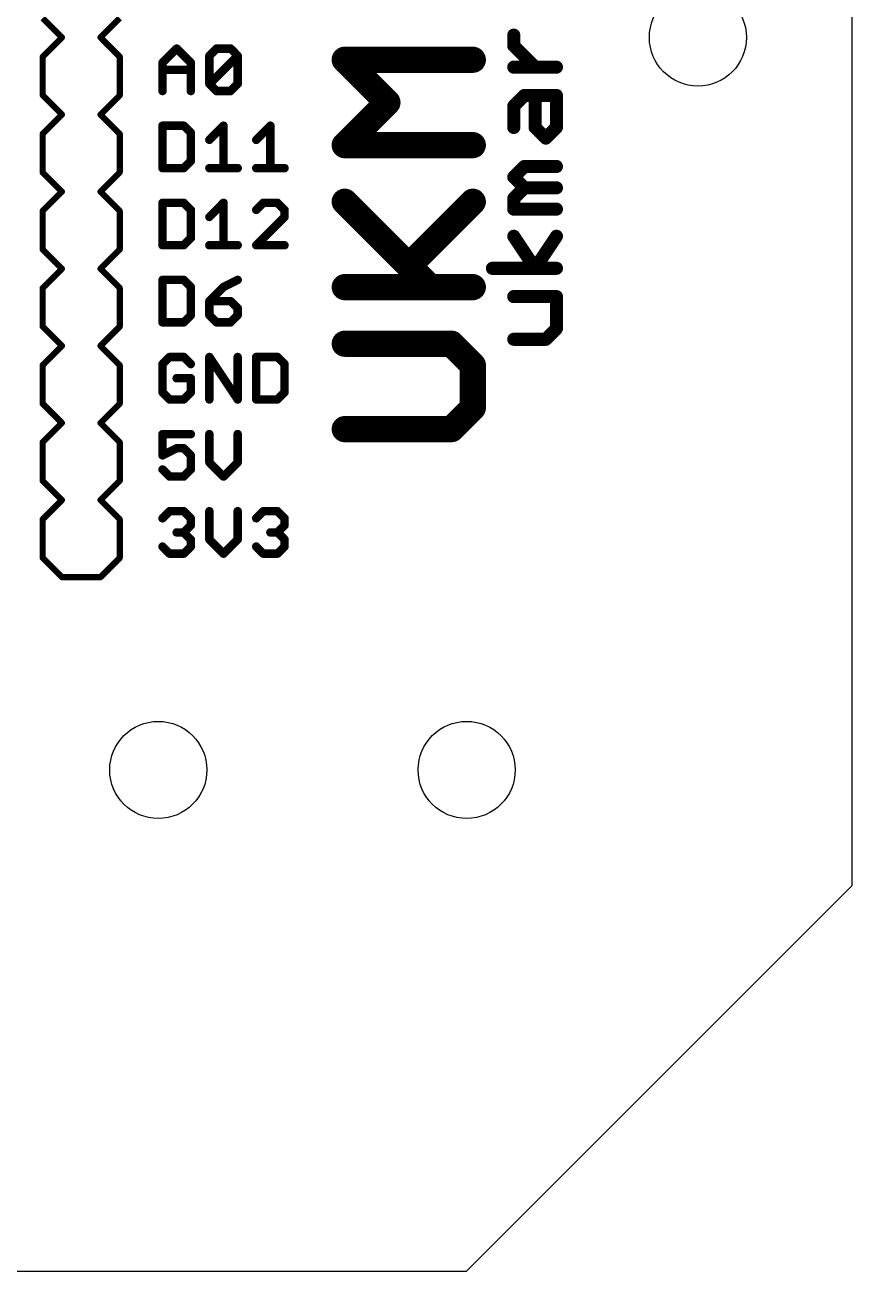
# Model space of a CAD drawing. Extents: x 0 to 99.1, y -0.2 to 81.5.
# Drawn here: x 71.81 to 99.06, y 0 to 41.05 of the extents above; entities that cross this region are included whole.
import ezdxf

# ---------------------------------------------------------------- set-up
doc = ezdxf.new("R2010")
doc.units = 0
doc.layers.add('20', color=178, linetype='CONTINUOUS')
doc.layers.add('21', color=32, linetype='CONTINUOUS')

msp = doc.modelspace()

# ---------------------------------------------------------------- linework, layer by layer
at = {"layer": '20'}
for p, q in [((99.06, 12.7), (99.06, 68.58)), ((86.36, 0), (99.06, 12.7)), ((53.34, 0), (86.36, 0))]:
    msp.add_line(p, q, dxfattribs=at)
for centre in [(93.98, 40.64), (76.2, 16.51), (86.36, 16.51)]:
    msp.add_circle(centre, 1.6, dxfattribs=at)
at = {"layer": '21'}
for points, const_width in [([(72.39, 41.275), (73.025, 40.64)], 0.2032), ([(74.295, 40.64), (74.93, 41.275)], 0.2032), ([(72.39, 40.005), (73.025, 40.64)], 0.2032), ([(74.295, 40.64), (74.93, 40.005)], 0.2032), ([(87.9124, 40.3646), (87.9124, 40.7163)], 0.4318), ([(76.3397, 39.8068), (76.8058, 40.2729)], 0.2794), ([(76.8058, 40.2729), (77.2718, 39.8068)], 0.2794), ([(77.8833, 40.0399), (78.1163, 40.2729)], 0.2794), ([(78.1163, 40.2729), (78.5824, 40.2729)], 0.2794), ([(78.5824, 40.2729), (78.8154, 40.0399)], 0.2794), ([(83.7499, 38.4987), (82.3432, 39.9053)], 0.8636), ([(82.3432, 39.9053), (86.5632, 39.9053)], 0.8636), ([(88.6158, 39.6613), (87.9124, 40.3646)], 0.4318), ([(72.39, 38.735), (72.39, 40.005)], 0.2032), ([(74.93, 40.005), (74.93, 38.735)], 0.2032), ([(76.3397, 38.8747), (76.3397, 39.8068)], 0.2794), ([(77.2718, 39.8068), (77.2718, 38.8747)], 0.2794), ([(77.8833, 39.1077), (77.8833, 40.0399)], 0.2794), ([(77.8833, 39.1077), (78.8154, 40.0399)], 0.2794), ([(78.8154, 40.0399), (78.8154, 39.1077)], 0.2794), ([(89.3191, 39.6613), (87.9124, 39.6613)], 0.4318), ([(76.3397, 39.5738), (77.2718, 39.5738)], 0.2794), ([(78.1163, 38.8747), (77.8833, 39.1077)], 0.2794), ([(78.5824, 38.8747), (78.1163, 38.8747)], 0.2794), ([(78.8154, 39.1077), (78.5824, 38.8747)], 0.2794), ([(72.39, 38.735), (73.025, 38.1)], 0.2032), ([(74.295, 38.1), (74.93, 38.735)], 0.2032), ([(82.3432, 37.092), (83.7499, 38.4987)], 0.8636), ([(87.9124, 38.3775), (88.2641, 38.7292)], 0.4318), ([(87.9124, 37.6742), (87.9124, 38.3775)], 0.4318), ([(88.2641, 38.7292), (89.3191, 38.7292)], 0.4318), ([(88.6158, 37.6742), (88.6158, 38.7292)], 0.4318), ([(89.3191, 38.7292), (89.3191, 37.6742)], 0.4318), ([(72.39, 37.465), (73.025, 38.1)], 0.2032), ([(74.295, 38.1), (74.93, 37.465)], 0.2032), ([(76.3397, 37.7329), (76.3397, 36.3347)], 0.2794), ([(77.0388, 37.7329), (76.3397, 37.7329)], 0.2794), ([(77.2718, 37.4999), (77.0388, 37.7329)], 0.2794), ([(77.8833, 37.2668), (78.3494, 37.7329)], 0.2794), ([(78.3494, 37.7329), (78.3494, 36.3347)], 0.2794), ([(79.4269, 37.2668), (79.893, 37.7329)], 0.2794), ([(79.893, 37.7329), (79.893, 36.3347)], 0.2794), ([(88.9674, 37.3225), (88.6158, 37.6742)], 0.4318), ([(89.3191, 37.6742), (88.9674, 37.3225)], 0.4318), ([(72.39, 36.195), (72.39, 37.465)], 0.2032), ([(74.93, 37.465), (74.93, 36.195)], 0.2032), ([(77.2718, 36.5677), (77.2718, 37.4999)], 0.2794), ([(86.5632, 37.092), (82.3432, 37.092)], 0.8636), ([(77.0388, 36.3347), (77.2718, 36.5677)], 0.2794), ([(87.9124, 36.0387), (88.2641, 36.3904)], 0.4318), ([(88.2641, 36.3904), (89.3191, 36.3904)], 0.4318), ([(73.025, 35.56), (72.39, 36.195)], 0.2032), ([(74.93, 36.195), (74.295, 35.56)], 0.2032), ([(76.3397, 36.3347), (77.0388, 36.3347)], 0.2794), ([(77.8833, 36.3347), (78.8154, 36.3347)], 0.2794), ([(79.4269, 36.3347), (80.359, 36.3347)], 0.2794), ([(88.2641, 35.687), (87.9124, 36.0387)], 0.4318), ([(87.9124, 35.3354), (88.2641, 35.687)], 0.4318), ([(88.2641, 35.687), (89.3191, 35.687)], 0.4318), ([(72.39, 34.925), (73.025, 35.56)], 0.2032), ([(74.295, 35.56), (74.93, 34.925)], 0.2032), ([(76.3397, 35.1929), (76.3397, 33.7947)], 0.2794), ([(77.0388, 35.1929), (76.3397, 35.1929)], 0.2794), ([(77.2718, 34.9599), (77.0388, 35.1929)], 0.2794), ([(77.8833, 34.7268), (78.3494, 35.1929)], 0.2794), ([(78.3494, 35.1929), (78.3494, 33.7947)], 0.2794), ([(79.6599, 35.1929), (79.4269, 34.9599)], 0.2794), ([(80.126, 35.1929), (79.6599, 35.1929)], 0.2794), ([(80.359, 34.9599), (80.126, 35.1929)], 0.2794), ([(85.1565, 32.4144), (82.3432, 35.2277)], 0.8636), ([(84.4532, 33.1177), (86.5632, 35.2277)], 0.8636), ([(87.9124, 34.9837), (87.9124, 35.3354)], 0.4318), ([(72.39, 33.655), (72.39, 34.925)], 0.2032), ([(74.93, 34.925), (74.93, 33.655)], 0.2032), ([(77.2718, 34.0277), (77.2718, 34.9599)], 0.2794), ([(80.359, 34.7268), (80.359, 34.9599)], 0.2794), ([(89.3191, 34.9837), (87.9124, 34.9837)], 0.4318), ([(79.4269, 33.7947), (80.359, 34.7268)], 0.2794), ([(77.0388, 33.7947), (77.2718, 34.0277)], 0.2794), ([(88.6158, 33.0347), (87.9124, 34.0897)], 0.4318), ([(89.3191, 34.0897), (88.6158, 33.0347)], 0.4318), ([(73.025, 33.02), (72.39, 33.655)], 0.2032), ([(74.93, 33.655), (74.295, 33.02)], 0.2032), ([(76.3397, 33.7947), (77.0388, 33.7947)], 0.2794), ([(77.8833, 33.7947), (78.8154, 33.7947)], 0.2794), ([(80.359, 33.7947), (79.4269, 33.7947)], 0.2794), ([(72.39, 32.385), (73.025, 33.02)], 0.2032), ([(74.295, 33.02), (74.93, 32.385)], 0.2032), ([(82.3432, 32.4144), (86.5632, 32.4144)], 0.8636), ([(89.3191, 33.0347), (87.2091, 33.0347)], 0.4318), ([(72.39, 31.115), (72.39, 32.385)], 0.2032), ([(74.93, 32.385), (74.93, 31.115)], 0.2032), ([(76.3397, 32.6529), (76.3397, 31.2547)], 0.2794), ([(77.0388, 32.6529), (76.3397, 32.6529)], 0.2794), ([(77.2718, 32.4199), (77.0388, 32.6529)], 0.2794), ([(77.2718, 31.4877), (77.2718, 32.4199)], 0.2794), ([(78.3494, 32.4199), (77.8833, 31.9538)], 0.2794), ([(78.8154, 32.6529), (78.3494, 32.4199)], 0.2794), ([(77.8833, 31.9538), (77.8833, 31.4877)], 0.2794), ([(78.5824, 31.9538), (77.8833, 31.9538)], 0.2794), ([(78.8154, 31.7208), (78.5824, 31.9538)], 0.2794), ([(89.3191, 32.1026), (87.9124, 32.1026)], 0.4318), ([(89.3191, 31.0476), (89.3191, 32.1026)], 0.4318), ([(77.0388, 31.2547), (77.2718, 31.4877)], 0.2794), ([(77.8833, 31.4877), (78.1163, 31.2547)], 0.2794), ([(78.5824, 31.2547), (78.8154, 31.4877)], 0.2794), ([(78.8154, 31.4877), (78.8154, 31.7208)], 0.2794), ([(72.39, 31.115), (73.025, 30.48)], 0.2032), ([(74.295, 30.48), (74.93, 31.115)], 0.2032), ([(76.3397, 31.2547), (77.0388, 31.2547)], 0.2794), ([(78.1163, 31.2547), (78.5824, 31.2547)], 0.2794), ([(88.9674, 30.6959), (89.3191, 31.0476)], 0.4318), ([(85.8599, 30.5501), (82.3432, 30.5501)], 0.8636), ([(86.5632, 29.8468), (85.8599, 30.5501)], 0.8636), ([(87.9124, 30.6959), (88.9674, 30.6959)], 0.4318), ([(72.39, 29.845), (73.025, 30.48)], 0.2032), ([(74.295, 30.48), (74.93, 29.845)], 0.2032), ([(76.5727, 30.1129), (76.3397, 29.8799)], 0.2794), ([(76.3397, 29.8799), (76.3397, 28.9477)], 0.2794), ([(77.0388, 30.1129), (76.5727, 30.1129)], 0.2794), ([(77.2718, 29.8799), (77.0388, 30.1129)], 0.2794), ([(77.8833, 28.7147), (77.8833, 30.1129)], 0.2794), ([(77.8833, 30.1129), (78.8154, 28.7147)], 0.2794), ([(78.8154, 28.7147), (78.8154, 30.1129)], 0.2794), ([(79.4269, 30.1129), (79.4269, 28.7147)], 0.2794), ([(80.126, 30.1129), (79.4269, 30.1129)], 0.2794), ([(80.359, 29.8799), (80.126, 30.1129)], 0.2794), ([(80.359, 28.9477), (80.359, 29.8799)], 0.2794), ([(86.5632, 28.4401), (86.5632, 29.8468)], 0.8636), ([(72.39, 28.575), (72.39, 29.845)], 0.2032), ([(74.93, 29.845), (74.93, 28.575)], 0.2032), ([(77.2718, 29.4138), (76.8058, 29.4138)], 0.2794), ([(77.2718, 28.9477), (77.2718, 29.4138)], 0.2794), ([(76.3397, 28.9477), (76.5727, 28.7147)], 0.2794), ([(76.5727, 28.7147), (77.0388, 28.7147)], 0.2794), ([(77.0388, 28.7147), (77.2718, 28.9477)], 0.2794), ([(79.4269, 28.7147), (80.126, 28.7147)], 0.2794), ([(80.126, 28.7147), (80.359, 28.9477)], 0.2794), ([(85.8599, 27.7368), (86.5632, 28.4401)], 0.8636), ([(73.025, 27.94), (72.39, 28.575)], 0.2032), ([(74.93, 28.575), (74.295, 27.94)], 0.2032), ([(72.39, 27.305), (73.025, 27.94)], 0.2032), ([(74.295, 27.94), (74.93, 27.305)], 0.2032), ([(82.3432, 27.7368), (85.8599, 27.7368)], 0.8636), ([(77.2718, 27.5729), (76.3397, 27.5729)], 0.2794), ([(76.3397, 27.5729), (76.3397, 26.8738)], 0.2794), ([(77.8833, 27.5729), (77.8833, 26.6408)], 0.2794), ([(78.8154, 26.6408), (78.8154, 27.5729)], 0.2794), ([(72.39, 26.035), (72.39, 27.305)], 0.2032), ([(74.93, 27.305), (74.93, 26.035)], 0.2032), ([(76.3397, 26.8738), (76.8058, 27.1068)], 0.2794), ([(76.8058, 27.1068), (77.0388, 27.1068)], 0.2794), ([(77.0388, 27.1068), (77.2718, 26.8738)], 0.2794), ([(77.2718, 26.8738), (77.2718, 26.4077)], 0.2794), ([(77.8833, 26.6408), (78.3494, 26.1747)], 0.2794), ([(78.3494, 26.1747), (78.8154, 26.6408)], 0.2794), ([(76.5727, 26.1747), (76.3397, 26.4077)], 0.2794), ([(77.0388, 26.1747), (76.5727, 26.1747)], 0.2794), ([(77.2718, 26.4077), (77.0388, 26.1747)], 0.2794), ([(73.025, 25.4), (72.39, 26.035)], 0.2032), ([(74.93, 26.035), (74.295, 25.4)], 0.2032), ([(72.39, 24.765), (73.025, 25.4)], 0.2032), ([(74.295, 25.4), (74.93, 24.765)], 0.2032), ([(76.3397, 24.7999), (76.5727, 25.0329)], 0.2794), ([(76.5727, 25.0329), (77.0388, 25.0329)], 0.2794), ([(77.0388, 25.0329), (77.2718, 24.7999)], 0.2794), ([(77.8833, 25.0329), (77.8833, 24.1008)], 0.2794), ([(78.8154, 24.1008), (78.8154, 25.0329)], 0.2794), ([(79.4269, 24.7999), (79.6599, 25.0329)], 0.2794), ([(79.6599, 25.0329), (80.126, 25.0329)], 0.2794), ([(80.126, 25.0329), (80.359, 24.7999)], 0.2794), ([(72.39, 23.495), (72.39, 24.765)], 0.2032), ([(74.93, 24.765), (74.93, 23.495)], 0.2032), ([(77.2718, 24.5668), (77.0388, 24.3338)], 0.2794), ([(77.2718, 24.7999), (77.2718, 24.5668)], 0.2794), ([(80.359, 24.5668), (80.126, 24.3338)], 0.2794), ([(80.359, 24.7999), (80.359, 24.5668)], 0.2794), ([(77.0388, 24.3338), (76.8058, 24.3338)], 0.2794), ([(77.0388, 24.3338), (77.2718, 24.1008)], 0.2794), ([(77.2718, 24.1008), (77.2718, 23.8677)], 0.2794), ([(77.8833, 24.1008), (78.3494, 23.6347)], 0.2794), ([(78.3494, 23.6347), (78.8154, 24.1008)], 0.2794), ([(80.126, 24.3338), (79.893, 24.3338)], 0.2794), ([(80.126, 24.3338), (80.359, 24.1008)], 0.2794), ([(80.359, 24.1008), (80.359, 23.8677)], 0.2794), ([(76.5727, 23.6347), (76.3397, 23.8677)], 0.2794), ([(77.2718, 23.8677), (77.0388, 23.6347)], 0.2794), ([(79.6599, 23.6347), (79.4269, 23.8677)], 0.2794), ([(80.359, 23.8677), (80.126, 23.6347)], 0.2794), ([(72.39, 23.495), (73.025, 22.86)], 0.2032), ([(74.295, 22.86), (74.93, 23.495)], 0.2032), ([(77.0388, 23.6347), (76.5727, 23.6347)], 0.2794), ([(80.126, 23.6347), (79.6599, 23.6347)], 0.2794), ([(73.025, 22.86), (74.295, 22.86)], 0.2032)]:
    msp.add_lwpolyline(points, dxfattribs=dict(at, const_width=const_width))
for points, const_width in [([(73.0609, 40.6041, 1), (72.9891, 40.6759)], 0.1016), ([(72.9891, 40.6041, 1), (73.0609, 40.6759)], 0.1016), ([(74.3309, 40.6759, 1), (74.2591, 40.6041)], 0.1016), ([(74.2591, 40.6759, 1), (74.3309, 40.6041)], 0.1016), ([(88.0204, 40.7163, 1), (87.8045, 40.7163)], 0.2159), ([(76.8552, 40.3223, 1), (76.7564, 40.2235)], 0.1397), ([(76.8552, 40.2235, 1), (76.7564, 40.3223)], 0.1397), ([(78.1163, 40.3427, 1), (78.1163, 40.203)], 0.1397), ([(78.1657, 40.2235, 1), (78.0669, 40.3223)], 0.1397), ([(78.6318, 40.3223, 1), (78.533, 40.2235)], 0.1397), ([(78.5824, 40.203, 1), (78.5824, 40.3427)], 0.1397), ([(82.4959, 40.058, 1), (82.1905, 39.7527)], 0.4318), ([(82.3432, 40.1212, 1), (82.3432, 39.6894)], 0.4318), ([(86.5632, 39.6894, 1), (86.5632, 40.1212)], 0.4318), ([(87.9888, 40.441, 1), (87.8361, 40.2883)], 0.2159), ([(87.8045, 40.3646, 1), (88.0204, 40.3646)], 0.2159), ([(72.4408, 40.005, 1), (72.3392, 40.005)], 0.1016), ([(72.3541, 40.0409, 1), (72.4259, 39.9691)], 0.1016), ([(74.9808, 40.005, 1), (74.8792, 40.005)], 0.1016), ([(74.8941, 39.9691, 1), (74.9659, 40.0409)], 0.1016), ([(76.2903, 39.8562, 1), (76.3891, 39.7574)], 0.1397), ([(76.4096, 39.8068, 1), (76.2699, 39.8068)], 0.1397), ([(77.3417, 39.8068, 1), (77.202, 39.8068)], 0.1397), ([(77.2224, 39.7574, 1), (77.3212, 39.8562)], 0.1397), ([(77.8339, 40.0893, 1), (77.9327, 39.9905)], 0.1397), ([(77.9532, 40.0399, 1), (77.8135, 40.0399)], 0.1397), ([(78.8853, 40.0399, 1), (78.7456, 40.0399)], 0.1397), ([(78.8648, 39.9905, 1), (78.766, 40.0893)], 0.1397), ([(78.766, 39.9905, 1), (78.8648, 40.0893)], 0.1397), ([(87.9124, 39.7692, 1), (87.9124, 39.5533)], 0.2159), ([(88.5394, 39.585, 1), (88.6921, 39.7376)], 0.2159), ([(89.3191, 39.5533, 1), (89.3191, 39.7692)], 0.2159), ([(76.3397, 39.6436, 1), (76.3397, 39.5039)], 0.1397), ([(77.2718, 39.5039, 1), (77.2718, 39.6436)], 0.1397), ([(77.9327, 39.1571, 1), (77.8339, 39.0583)], 0.1397), ([(77.8339, 39.1571, 1), (77.9327, 39.0583)], 0.1397), ([(77.8135, 39.1077, 1), (77.9532, 39.1077)], 0.1397), ([(78.1163, 38.9446, 1), (78.1163, 38.8049)], 0.1397), ([(78.5824, 38.8049, 1), (78.5824, 38.9446)], 0.1397), ([(78.7456, 39.1077, 1), (78.8853, 39.1077)], 0.1397), ([(78.8648, 39.0583, 1), (78.766, 39.1571)], 0.1397), ([(72.4259, 38.7709, 1), (72.3541, 38.6991)], 0.1016), ([(72.3392, 38.735, 1), (72.4408, 38.735)], 0.1016), ([(74.8792, 38.735, 1), (74.9808, 38.735)], 0.1016), ([(74.9659, 38.6991, 1), (74.8941, 38.7709)], 0.1016), ([(76.2699, 38.8747, 1), (76.4096, 38.8747)], 0.1397), ([(77.202, 38.8747, 1), (77.3417, 38.8747)], 0.1397), ([(78.0669, 38.8253, 1), (78.1657, 38.9241)], 0.1397), ([(78.533, 38.9241, 1), (78.6318, 38.8253)], 0.1397), ([(83.9025, 38.346, 1), (83.5972, 38.6513)], 0.4318), ([(83.5972, 38.346, 1), (83.9025, 38.6513)], 0.4318), ([(88.0204, 38.3775, 1), (87.8045, 38.3775)], 0.2159), ([(88.2641, 38.8371, 1), (88.2641, 38.6212)], 0.2159), ([(88.3404, 38.6528, 1), (88.1878, 38.8055)], 0.2159), ([(88.7237, 38.7292, 1), (88.5078, 38.7292)], 0.2159), ([(89.4271, 38.7292, 1), (89.2112, 38.7292)], 0.2159), ([(89.3191, 38.6212, 1), (89.3191, 38.8371)], 0.2159), ([(73.0609, 38.0641, 1), (72.9891, 38.1359)], 0.1016), ([(72.9891, 38.0641, 1), (73.0609, 38.1359)], 0.1016), ([(74.3309, 38.1359, 1), (74.2591, 38.0641)], 0.1016), ([(74.2591, 38.1359, 1), (74.3309, 38.0641)], 0.1016), ([(87.8361, 38.4538, 1), (87.9888, 38.3012)], 0.2159), ([(76.3397, 37.8027, 1), (76.3397, 37.663)], 0.1397), ([(76.4096, 37.7329, 1), (76.2699, 37.7329)], 0.1397), ([(77.0882, 37.7823, 1), (76.9894, 37.6835)], 0.1397), ([(77.0388, 37.663, 1), (77.0388, 37.8027)], 0.1397), ([(78.4192, 37.7329, 1), (78.2795, 37.7329)], 0.1397), ([(78.3988, 37.6835, 1), (78.3, 37.7823)], 0.1397), ([(79.9628, 37.7329, 1), (79.8231, 37.7329)], 0.1397), ([(79.9424, 37.6835, 1), (79.8436, 37.7823)], 0.1397), ([(87.8045, 37.6742, 1), (88.0204, 37.6742)], 0.2159), ([(88.6921, 37.7505, 1), (88.5394, 37.5978)], 0.2159), ([(88.5078, 37.6742, 1), (88.7237, 37.6742)], 0.2159), ([(89.2112, 37.6742, 1), (89.4271, 37.6742)], 0.2159), ([(89.3954, 37.5978, 1), (89.2428, 37.7505)], 0.2159), ([(72.4408, 37.465, 1), (72.3392, 37.465)], 0.1016), ([(72.3541, 37.5009, 1), (72.4259, 37.4291)], 0.1016), ([(74.9808, 37.465, 1), (74.8792, 37.465)], 0.1016), ([(74.8941, 37.4291, 1), (74.9659, 37.5009)], 0.1016), ([(77.3417, 37.4999, 1), (77.202, 37.4999)], 0.1397), ([(77.2224, 37.4505, 1), (77.3212, 37.5493)], 0.1397), ([(77.8339, 37.3162, 1), (77.9327, 37.2174)], 0.1397), ([(79.3775, 37.3162, 1), (79.4763, 37.2174)], 0.1397), ([(82.1905, 37.2447, 1), (82.4959, 36.9393)], 0.4318), ([(82.3432, 37.3079, 1), (82.3432, 36.8761)], 0.4318), ([(86.5632, 36.8761, 1), (86.5632, 37.3079)], 0.4318), ([(88.8911, 37.3988, 1), (89.0438, 37.2462)], 0.2159), ([(88.8911, 37.2462, 1), (89.0438, 37.3988)], 0.2159), ([(77.202, 36.5677, 1), (77.3417, 36.5677)], 0.1397), ([(77.3212, 36.5183, 1), (77.2224, 36.6171)], 0.1397), ([(88.2641, 36.4983, 1), (88.2641, 36.2824)], 0.2159), ([(88.3404, 36.314, 1), (88.1878, 36.4667)], 0.2159), ([(89.3191, 36.2824, 1), (89.3191, 36.4983)], 0.2159), ([(72.4259, 36.2309, 1), (72.3541, 36.1591)], 0.1016), ([(72.3392, 36.195, 1), (72.4408, 36.195)], 0.1016), ([(74.8792, 36.195, 1), (74.9808, 36.195)], 0.1016), ([(74.9659, 36.1591, 1), (74.8941, 36.2309)], 0.1016), ([(76.3397, 36.4046, 1), (76.3397, 36.2649)], 0.1397), ([(76.2699, 36.3347, 1), (76.4096, 36.3347)], 0.1397), ([(76.9894, 36.3841, 1), (77.0882, 36.2853)], 0.1397), ([(77.0388, 36.2649, 1), (77.0388, 36.4046)], 0.1397), ([(77.8833, 36.4046, 1), (77.8833, 36.2649)], 0.1397), ([(78.2795, 36.3347, 1), (78.4192, 36.3347)], 0.1397), ([(78.8154, 36.2649, 1), (78.8154, 36.4046)], 0.1397), ([(79.4269, 36.4046, 1), (79.4269, 36.2649)], 0.1397), ([(79.8231, 36.3347, 1), (79.9628, 36.3347)], 0.1397), ([(80.359, 36.2649, 1), (80.359, 36.4046)], 0.1397), ([(87.9888, 36.115, 1), (87.8361, 35.9624)], 0.2159), ([(87.8361, 36.115, 1), (87.9888, 35.9624)], 0.2159), ([(88.2641, 35.795, 1), (88.2641, 35.5791)], 0.2159), ([(88.3404, 35.6107, 1), (88.1878, 35.7634)], 0.2159), ([(88.1878, 35.6107, 1), (88.3404, 35.7634)], 0.2159), ([(89.3191, 35.5791, 1), (89.3191, 35.795)], 0.2159), ([(73.0609, 35.5241, 1), (72.9891, 35.5959)], 0.1016), ([(72.9891, 35.5241, 1), (73.0609, 35.5959)], 0.1016), ([(74.3309, 35.5959, 1), (74.2591, 35.5241)], 0.1016), ([(74.2591, 35.5959, 1), (74.3309, 35.5241)], 0.1016), ([(76.3397, 35.2627, 1), (76.3397, 35.123)], 0.1397), ([(76.4096, 35.1929, 1), (76.2699, 35.1929)], 0.1397), ([(77.0882, 35.2423, 1), (76.9894, 35.1435)], 0.1397), ([(77.0388, 35.123, 1), (77.0388, 35.2627)], 0.1397), ([(78.4192, 35.1929, 1), (78.2795, 35.1929)], 0.1397), ([(78.3988, 35.1435, 1), (78.3, 35.2423)], 0.1397), ([(79.6599, 35.2627, 1), (79.6599, 35.123)], 0.1397), ([(79.7093, 35.1435, 1), (79.6106, 35.2423)], 0.1397), ([(80.1754, 35.2423, 1), (80.0766, 35.1435)], 0.1397), ([(80.126, 35.123, 1), (80.126, 35.2627)], 0.1397), ([(82.4959, 35.3804, 1), (82.1905, 35.0751)], 0.4318), ([(86.7159, 35.0751, 1), (86.4105, 35.3804)], 0.4318), ([(87.8361, 35.4117, 1), (87.9888, 35.259)], 0.2159), ([(88.0204, 35.3354, 1), (87.8045, 35.3354)], 0.2159), ([(72.4408, 34.925, 1), (72.3392, 34.925)], 0.1016), ([(72.3541, 34.9609, 1), (72.4259, 34.8891)], 0.1016), ([(74.9808, 34.925, 1), (74.8792, 34.925)], 0.1016), ([(74.8941, 34.8891, 1), (74.9659, 34.9609)], 0.1016), ([(77.3417, 34.9599, 1), (77.202, 34.9599)], 0.1397), ([(77.2224, 34.9105, 1), (77.3212, 35.0093)], 0.1397), ([(79.3775, 35.0093, 1), (79.4763, 34.9105)], 0.1397), ([(80.4289, 34.9599, 1), (80.2892, 34.9599)], 0.1397), ([(80.3096, 34.9105, 1), (80.4084, 35.0093)], 0.1397), ([(87.9124, 35.0916, 1), (87.9124, 34.8757)], 0.2159), ([(87.8045, 34.9837, 1), (88.0204, 34.9837)], 0.2159), ([(89.3191, 34.8757, 1), (89.3191, 35.0916)], 0.2159), ([(77.8339, 34.7762, 1), (77.9327, 34.6774)], 0.1397), ([(80.2892, 34.7268, 1), (80.4289, 34.7268)], 0.1397), ([(80.4084, 34.6774, 1), (80.3096, 34.7762)], 0.1397), ([(77.202, 34.0277, 1), (77.3417, 34.0277)], 0.1397), ([(77.3212, 33.9783, 1), (77.2224, 34.0771)], 0.1397), ([(88.0023, 34.1496, 1), (87.8226, 34.0298)], 0.2159), ([(89.4089, 34.0298, 1), (89.2293, 34.1496)], 0.2159), ([(72.4259, 33.6909, 1), (72.3541, 33.6191)], 0.1016), ([(72.3392, 33.655, 1), (72.4408, 33.655)], 0.1016), ([(74.8792, 33.655, 1), (74.9808, 33.655)], 0.1016), ([(74.9659, 33.6191, 1), (74.8941, 33.6909)], 0.1016), ([(76.3397, 33.8646, 1), (76.3397, 33.7248)], 0.1397), ([(76.2699, 33.7947, 1), (76.4096, 33.7947)], 0.1397), ([(76.9894, 33.8441, 1), (77.0882, 33.7453)], 0.1397), ([(77.0388, 33.7248, 1), (77.0388, 33.8646)], 0.1397), ([(77.8833, 33.8646, 1), (77.8833, 33.7248)], 0.1397), ([(78.2795, 33.7947, 1), (78.4192, 33.7947)], 0.1397), ([(78.8154, 33.7248, 1), (78.8154, 33.8646)], 0.1397), ([(79.4269, 33.8646, 1), (79.4269, 33.7248)], 0.1397), ([(79.3775, 33.8441, 1), (79.4763, 33.7453)], 0.1397), ([(80.359, 33.7248, 1), (80.359, 33.8646)], 0.1397), ([(84.3005, 33.2704, 1), (84.6059, 32.9651)], 0.4318), ([(73.0609, 32.9841, 1), (72.9891, 33.0559)], 0.1016), ([(72.9891, 32.9841, 1), (73.0609, 33.0559)], 0.1016), ([(74.3309, 33.0559, 1), (74.2591, 32.9841)], 0.1016), ([(74.2591, 33.0559, 1), (74.3309, 32.9841)], 0.1016), ([(82.3432, 32.6303, 1), (82.3432, 32.1985)], 0.4318), ([(86.5632, 32.1985, 1), (86.5632, 32.6303)], 0.4318), ([(87.2091, 33.1426, 1), (87.2091, 32.9267)], 0.2159), ([(88.5259, 33.0946, 1), (88.7056, 32.9748)], 0.2159), ([(88.5259, 32.9748, 1), (88.7056, 33.0946)], 0.2159), ([(89.3191, 32.9267, 1), (89.3191, 33.1426)], 0.2159), ([(72.4408, 32.385, 1), (72.3392, 32.385)], 0.1016), ([(72.3541, 32.4209, 1), (72.4259, 32.3491)], 0.1016), ([(74.9808, 32.385, 1), (74.8792, 32.385)], 0.1016), ([(74.8941, 32.3491, 1), (74.9659, 32.4209)], 0.1016), ([(76.3397, 32.7227, 1), (76.3397, 32.583)], 0.1397), ([(76.4096, 32.6529, 1), (76.2699, 32.6529)], 0.1397), ([(77.0882, 32.7023, 1), (76.9894, 32.6035)], 0.1397), ([(77.0388, 32.583, 1), (77.0388, 32.7227)], 0.1397), ([(77.3417, 32.4199, 1), (77.202, 32.4199)], 0.1397), ([(77.2224, 32.3705, 1), (77.3212, 32.4693)], 0.1397), ([(78.3181, 32.4823, 1), (78.3806, 32.3574)], 0.1397), ([(78.3988, 32.3705, 1), (78.3, 32.4693)], 0.1397), ([(78.8467, 32.5904, 1), (78.7842, 32.7154)], 0.1397), ([(85.0039, 32.2617, 1), (85.3092, 32.5671)], 0.4318), ([(77.8833, 32.0236, 1), (77.8833, 31.8839)], 0.1397), ([(77.8339, 32.0032, 1), (77.9327, 31.9044)], 0.1397), ([(77.9532, 31.9538, 1), (77.8135, 31.9538)], 0.1397), ([(78.6318, 32.0032, 1), (78.533, 31.9044)], 0.1397), ([(78.5824, 31.8839, 1), (78.5824, 32.0236)], 0.1397), ([(87.9124, 32.2105, 1), (87.9124, 31.9946)], 0.2159), ([(89.4271, 32.1026, 1), (89.2112, 32.1026)], 0.2159), ([(89.3191, 31.9946, 1), (89.3191, 32.2105)], 0.2159), ([(77.3212, 31.4383, 1), (77.2224, 31.5371)], 0.1397), ([(77.9327, 31.5371, 1), (77.8339, 31.4383)], 0.1397), ([(78.8853, 31.7208, 1), (78.7456, 31.7208)], 0.1397), ([(78.766, 31.6714, 1), (78.8648, 31.7702)], 0.1397), ([(78.8648, 31.4383, 1), (78.766, 31.5371)], 0.1397), ([(72.4259, 31.1509, 1), (72.3541, 31.0791)], 0.1016), ([(74.9659, 31.0791, 1), (74.8941, 31.1509)], 0.1016), ([(76.3397, 31.3246, 1), (76.3397, 31.1849)], 0.1397), ([(76.2699, 31.2547, 1), (76.4096, 31.2547)], 0.1397), ([(76.9894, 31.3041, 1), (77.0882, 31.2053)], 0.1397), ([(77.0388, 31.1849, 1), (77.0388, 31.3246)], 0.1397), ([(77.202, 31.4877, 1), (77.3417, 31.4877)], 0.1397), ([(77.8135, 31.4877, 1), (77.9532, 31.4877)], 0.1397), ([(78.1163, 31.3246, 1), (78.1163, 31.1849)], 0.1397), ([(78.0669, 31.2053, 1), (78.1657, 31.3041)], 0.1397), ([(78.533, 31.3041, 1), (78.6318, 31.2053)], 0.1397), ([(78.5824, 31.1849, 1), (78.5824, 31.3246)], 0.1397), ([(78.7456, 31.4877, 1), (78.8853, 31.4877)], 0.1397), ([(89.3954, 30.9712, 1), (89.2428, 31.1239)], 0.2159), ([(72.3392, 31.115, 1), (72.4408, 31.115)], 0.1016), ([(74.8792, 31.115, 1), (74.9808, 31.115)], 0.1016), ([(82.3432, 30.766, 1), (82.3432, 30.3342)], 0.4318), ([(86.0125, 30.7028, 1), (85.7072, 30.3975)], 0.4318), ([(85.8599, 30.3342, 1), (85.8599, 30.766)], 0.4318), ([(87.9124, 30.8039, 1), (87.9124, 30.588)], 0.2159), ([(88.8911, 30.7722, 1), (89.0438, 30.6196)], 0.2159), ([(88.9674, 30.588, 1), (88.9674, 30.8039)], 0.2159), ([(89.2112, 31.0476, 1), (89.4271, 31.0476)], 0.2159), ([(73.0609, 30.4441, 1), (72.9891, 30.5159)], 0.1016), ([(72.9891, 30.4441, 1), (73.0609, 30.5159)], 0.1016), ([(74.3309, 30.5159, 1), (74.2591, 30.4441)], 0.1016), ([(74.2591, 30.5159, 1), (74.3309, 30.4441)], 0.1016), ([(76.2903, 29.9293, 1), (76.3891, 29.8305)], 0.1397), ([(76.4096, 29.8799, 1), (76.2699, 29.8799)], 0.1397), ([(76.5727, 30.1827, 1), (76.5727, 30.043)], 0.1397), ([(76.6221, 30.0635, 1), (76.5233, 30.1623)], 0.1397), ([(77.0882, 30.1623, 1), (76.9894, 30.0635)], 0.1397), ([(77.0388, 30.043, 1), (77.0388, 30.1827)], 0.1397), ([(77.2224, 29.8305, 1), (77.3212, 29.9293)], 0.1397), ([(77.9414, 30.1516, 1), (77.8252, 30.0741)], 0.1397), ([(77.9532, 30.1129, 1), (77.8135, 30.1129)], 0.1397), ([(78.8853, 30.1129, 1), (78.7456, 30.1129)], 0.1397), ([(79.4269, 30.1827, 1), (79.4269, 30.043)], 0.1397), ([(79.4968, 30.1129, 1), (79.3571, 30.1129)], 0.1397), ([(80.1754, 30.1623, 1), (80.0766, 30.0635)], 0.1397), ([(80.126, 30.043, 1), (80.126, 30.1827)], 0.1397), ([(80.4289, 29.8799, 1), (80.2892, 29.8799)], 0.1397), ([(80.3096, 29.8305, 1), (80.4084, 29.9293)], 0.1397), ([(86.7791, 29.8468, 1), (86.3473, 29.8468)], 0.4318), ([(86.4105, 29.6941, 1), (86.7159, 29.9995)], 0.4318), ([(72.4408, 29.845, 1), (72.3392, 29.845)], 0.1016), ([(72.3541, 29.8809, 1), (72.4259, 29.8091)], 0.1016), ([(74.9808, 29.845, 1), (74.8792, 29.845)], 0.1016), ([(74.8941, 29.8091, 1), (74.9659, 29.8809)], 0.1016), ([(76.8058, 29.4836, 1), (76.8058, 29.3439)], 0.1397), ([(77.3417, 29.4138, 1), (77.202, 29.4138)], 0.1397), ([(77.2718, 29.3439, 1), (77.2718, 29.4836)], 0.1397), ([(76.3891, 28.9971, 1), (76.2903, 28.8983)], 0.1397), ([(76.2699, 28.9477, 1), (76.4096, 28.9477)], 0.1397), ([(76.5727, 28.7845, 1), (76.5727, 28.6449)], 0.1397), ([(76.5233, 28.6653, 1), (76.6221, 28.7641)], 0.1397), ([(76.9894, 28.7641, 1), (77.0882, 28.6653)], 0.1397), ([(77.0388, 28.6449, 1), (77.0388, 28.7845)], 0.1397), ([(77.202, 28.9477, 1), (77.3417, 28.9477)], 0.1397), ([(77.3212, 28.8983, 1), (77.2224, 28.9971)], 0.1397), ([(77.8135, 28.7147, 1), (77.9532, 28.7147)], 0.1397), ([(78.7456, 28.7147, 1), (78.8853, 28.7147)], 0.1397), ([(78.7573, 28.676, 1), (78.8736, 28.7534)], 0.1397), ([(79.4269, 28.7845, 1), (79.4269, 28.6449)], 0.1397), ([(79.3571, 28.7147, 1), (79.4968, 28.7147)], 0.1397), ([(80.0766, 28.7641, 1), (80.1754, 28.6653)], 0.1397), ([(80.126, 28.6449, 1), (80.126, 28.7845)], 0.1397), ([(80.2892, 28.9477, 1), (80.4289, 28.9477)], 0.1397), ([(80.4084, 28.8983, 1), (80.3096, 28.9971)], 0.1397), ([(86.7159, 28.2875, 1), (86.4105, 28.5928)], 0.4318), ([(72.4259, 28.6109, 1), (72.3541, 28.5391)], 0.1016), ([(72.3392, 28.575, 1), (72.4408, 28.575)], 0.1016), ([(74.8792, 28.575, 1), (74.9808, 28.575)], 0.1016), ([(74.9659, 28.5391, 1), (74.8941, 28.6109)], 0.1016), ([(86.3473, 28.4401, 1), (86.7791, 28.4401)], 0.4318), ([(73.0609, 27.9041, 1), (72.9891, 27.9759)], 0.1016), ([(72.9891, 27.9041, 1), (73.0609, 27.9759)], 0.1016), ([(74.3309, 27.9759, 1), (74.2591, 27.9041)], 0.1016), ([(74.2591, 27.9759, 1), (74.3309, 27.9041)], 0.1016), ([(82.3432, 27.9527, 1), (82.3432, 27.5209)], 0.4318), ([(85.7072, 27.8895, 1), (86.0125, 27.5841)], 0.4318), ([(85.8599, 27.5209, 1), (85.8599, 27.9527)], 0.4318), ([(76.3397, 27.6427, 1), (76.3397, 27.503)], 0.1397), ([(76.4096, 27.5729, 1), (76.2699, 27.5729)], 0.1397), ([(77.2718, 27.503, 1), (77.2718, 27.6427)], 0.1397), ([(77.9532, 27.5729, 1), (77.8135, 27.5729)], 0.1397), ([(78.8853, 27.5729, 1), (78.7456, 27.5729)], 0.1397), ([(72.4408, 27.305, 1), (72.3392, 27.305)], 0.1016), ([(72.3541, 27.3409, 1), (72.4259, 27.2691)], 0.1016), ([(74.9808, 27.305, 1), (74.8792, 27.305)], 0.1016), ([(74.8941, 27.2691, 1), (74.9659, 27.3409)], 0.1016), ([(76.8058, 27.1767, 1), (76.8058, 27.037)], 0.1397), ([(76.837, 27.0444, 1), (76.7745, 27.1693)], 0.1397), ([(77.0882, 27.1562, 1), (76.9894, 27.0574)], 0.1397), ([(77.0388, 27.037, 1), (77.0388, 27.1767)], 0.1397), ([(76.3085, 26.9363, 1), (76.3709, 26.8113)], 0.1397), ([(76.2699, 26.8738, 1), (76.4096, 26.8738)], 0.1397), ([(77.3417, 26.8738, 1), (77.202, 26.8738)], 0.1397), ([(77.2224, 26.8244, 1), (77.3212, 26.9232)], 0.1397), ([(77.9327, 26.6902, 1), (77.8339, 26.5914)], 0.1397), ([(77.8135, 26.6408, 1), (77.9532, 26.6408)], 0.1397), ([(78.7456, 26.6408, 1), (78.8853, 26.6408)], 0.1397), ([(78.8648, 26.5914, 1), (78.766, 26.6902)], 0.1397), ([(76.3891, 26.4571, 1), (76.2903, 26.3583)], 0.1397), ([(76.5727, 26.2446, 1), (76.5727, 26.1049)], 0.1397), ([(76.5233, 26.1253, 1), (76.6221, 26.2241)], 0.1397), ([(76.9894, 26.2241, 1), (77.0882, 26.1253)], 0.1397), ([(77.0388, 26.1049, 1), (77.0388, 26.2446)], 0.1397), ([(77.202, 26.4077, 1), (77.3417, 26.4077)], 0.1397), ([(77.3212, 26.3583, 1), (77.2224, 26.4571)], 0.1397), ([(78.3, 26.2241, 1), (78.3988, 26.1253)], 0.1397), ([(78.3, 26.1253, 1), (78.3988, 26.2241)], 0.1397), ([(72.4259, 26.0709, 1), (72.3541, 25.9991)], 0.1016), ([(72.3392, 26.035, 1), (72.4408, 26.035)], 0.1016), ([(74.8792, 26.035, 1), (74.9808, 26.035)], 0.1016), ([(74.9659, 25.9991, 1), (74.8941, 26.0709)], 0.1016), ([(73.0609, 25.3641, 1), (72.9891, 25.4359)], 0.1016), ([(72.9891, 25.3641, 1), (73.0609, 25.4359)], 0.1016), ([(74.3309, 25.4359, 1), (74.2591, 25.3641)], 0.1016), ([(74.2591, 25.4359, 1), (74.3309, 25.3641)], 0.1016), ([(76.5727, 25.1027, 1), (76.5727, 24.963)], 0.1397), ([(76.6221, 24.9835, 1), (76.5233, 25.0823)], 0.1397), ([(77.0882, 25.0823, 1), (76.9894, 24.9835)], 0.1397), ([(77.0388, 24.963, 1), (77.0388, 25.1027)], 0.1397), ([(77.9532, 25.0329, 1), (77.8135, 25.0329)], 0.1397), ([(78.8853, 25.0329, 1), (78.7456, 25.0329)], 0.1397), ([(79.6599, 25.1027, 1), (79.6599, 24.963)], 0.1397), ([(79.7093, 24.9835, 1), (79.6106, 25.0823)], 0.1397), ([(80.1754, 25.0823, 1), (80.0766, 24.9835)], 0.1397), ([(80.126, 24.963, 1), (80.126, 25.1027)], 0.1397), ([(72.4408, 24.765, 1), (72.3392, 24.765)], 0.1016), ([(72.3541, 24.8009, 1), (72.4259, 24.7291)], 0.1016), ([(74.9808, 24.765, 1), (74.8792, 24.765)], 0.1016), ([(74.8941, 24.7291, 1), (74.9659, 24.8009)], 0.1016), ([(76.2903, 24.8493, 1), (76.3891, 24.7505)], 0.1397), ([(77.3417, 24.7999, 1), (77.202, 24.7999)], 0.1397), ([(77.202, 24.5668, 1), (77.3417, 24.5668)], 0.1397), ([(77.2224, 24.7505, 1), (77.3212, 24.8493)], 0.1397), ([(77.3212, 24.5174, 1), (77.2224, 24.6162)], 0.1397), ([(79.3775, 24.8493, 1), (79.4763, 24.7505)], 0.1397), ([(80.4289, 24.7999, 1), (80.2892, 24.7999)], 0.1397), ([(80.2892, 24.5668, 1), (80.4289, 24.5668)], 0.1397), ([(80.3096, 24.7505, 1), (80.4084, 24.8493)], 0.1397), ([(80.4084, 24.5174, 1), (80.3096, 24.6162)], 0.1397), ([(76.8058, 24.4036, 1), (76.8058, 24.2639)], 0.1397), ([(77.0882, 24.3832, 1), (76.9894, 24.2844)], 0.1397), ([(76.9894, 24.3832, 1), (77.0882, 24.2844)], 0.1397), ([(77.0388, 24.2639, 1), (77.0388, 24.4036)], 0.1397), ([(77.3417, 24.1008, 1), (77.202, 24.1008)], 0.1397), ([(77.9327, 24.1502, 1), (77.8339, 24.0514)], 0.1397), ([(78.8648, 24.0514, 1), (78.766, 24.1502)], 0.1397), ([(79.893, 24.4036, 1), (79.893, 24.2639)], 0.1397), ([(80.1754, 24.3832, 1), (80.0766, 24.2844)], 0.1397), ([(80.0766, 24.3832, 1), (80.1754, 24.2844)], 0.1397), ([(80.126, 24.2639, 1), (80.126, 24.4036)], 0.1397), ([(80.4289, 24.1008, 1), (80.2892, 24.1008)], 0.1397), ([(76.3891, 23.9171, 1), (76.2903, 23.8183)], 0.1397), ([(77.202, 23.8677, 1), (77.3417, 23.8677)], 0.1397), ([(77.2224, 24.0514, 1), (77.3212, 24.1502)], 0.1397), ([(77.3212, 23.8183, 1), (77.2224, 23.9171)], 0.1397), ([(77.8135, 24.1008, 1), (77.9532, 24.1008)], 0.1397), ([(78.7456, 24.1008, 1), (78.8853, 24.1008)], 0.1397), ([(79.4763, 23.9171, 1), (79.3775, 23.8183)], 0.1397), ([(80.2892, 23.8677, 1), (80.4289, 23.8677)], 0.1397), ([(80.3096, 24.0514, 1), (80.4084, 24.1502)], 0.1397), ([(80.4084, 23.8183, 1), (80.3096, 23.9171)], 0.1397), ([(72.4259, 23.5309, 1), (72.3541, 23.4591)], 0.1016), ([(72.3392, 23.495, 1), (72.4408, 23.495)], 0.1016), ([(74.8792, 23.495, 1), (74.9808, 23.495)], 0.1016), ([(74.9659, 23.4591, 1), (74.8941, 23.5309)], 0.1016), ([(76.5727, 23.7046, 1), (76.5727, 23.5649)], 0.1397), ([(76.5233, 23.5853, 1), (76.6221, 23.6841)], 0.1397), ([(76.9894, 23.6841, 1), (77.0882, 23.5853)], 0.1397), ([(77.0388, 23.5649, 1), (77.0388, 23.7046)], 0.1397), ([(78.3, 23.6841, 1), (78.3988, 23.5853)], 0.1397), ([(78.3, 23.5853, 1), (78.3988, 23.6841)], 0.1397), ([(79.6599, 23.7046, 1), (79.6599, 23.5649)], 0.1397), ([(79.6106, 23.5853, 1), (79.7093, 23.6841)], 0.1397), ([(80.0766, 23.6841, 1), (80.1754, 23.5853)], 0.1397), ([(80.126, 23.5649, 1), (80.126, 23.7046)], 0.1397), ([(73.025, 22.9108, 1), (73.025, 22.8092)], 0.1016), ([(72.9891, 22.8241, 1), (73.0609, 22.8959)], 0.1016), ([(74.2591, 22.8959, 1), (74.3309, 22.8241)], 0.1016), ([(74.295, 22.8092, 1), (74.295, 22.9108)], 0.1016)]:
    msp.add_lwpolyline(points, format="xyb", dxfattribs=dict(at, const_width=const_width))

doc.saveas('drawing.dxf')
